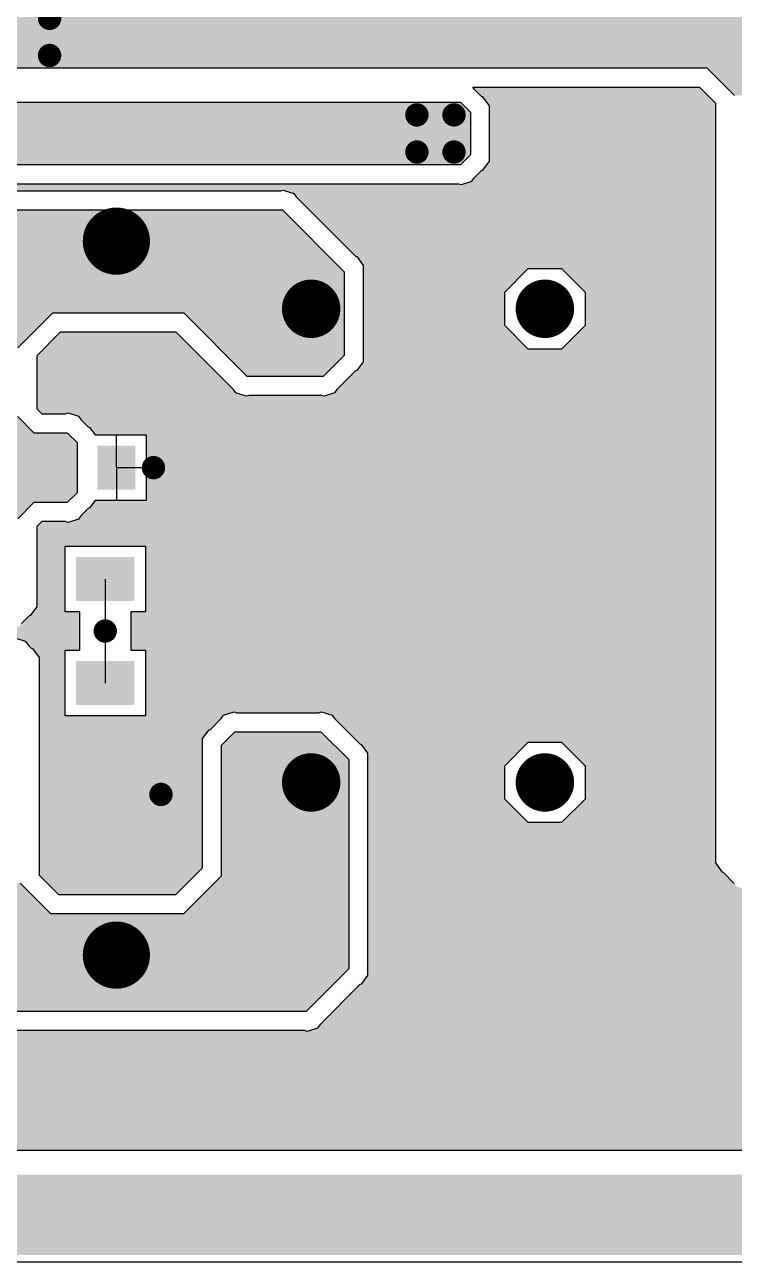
# Model space of a CAD drawing. Extents: x 295 to 953, y 10 to 290.
# Drawn here: x 611.6 to 651.7, y 85 to 154.8 of the extents above; entities that cross this region are included whole.
import ezdxf

# ---------------------------------------------------------------- set-up
doc = ezdxf.new("R2010")
doc.units = 0
doc.header["$LTSCALE"] = 5
doc.header["$MEASUREMENT"] = 0
doc.layers.get('0').update_dxf_attribs({"linetype": 'CONTINUOUS', "lineweight": 25})
doc.layers.add('L4-BOTTOM_GBR', color=6, linetype='CONTINUOUS')

msp = doc.modelspace()

# ---------------------------------------------------------------- linework, layer by layer
at = {"color": 7}
for points, const_width in [([(613.366, 155.199, -1), (612.706, 155.199, -1)], 0.66), ([(613.366, 153.104, -1), (612.706, 153.104, -1)], 0.66), ([(634.112, 149.751, -1), (633.452, 149.751, -1)], 0.66), ([(636.207, 149.751, -1), (635.547, 149.751, -1)], 0.66), ([(634.112, 147.655, -1), (633.452, 147.655, -1)], 0.66), ([(636.207, 147.655, -1), (635.547, 147.655, -1)], 0.66), ([(617.757, 142.626, -1), (615.859, 142.626, -1)], 1.897), ([(628.635, 138.808, -1), (626.985, 138.808, -1)], 1.65), ([(641.835, 138.808, -1), (640.185, 138.808, -1)], 1.65), ([(619.234, 129.844, -1), (618.574, 129.844, -1)], 0.66), ([(616.509, 120.624, -1), (615.849, 120.624, -1)], 0.66), ([(628.635, 112.078, -1), (626.985, 112.078, -1)], 1.65), ([(641.835, 112.078, -1), (640.185, 112.078, -1)], 1.65), ([(619.658, 111.4, -1), (618.998, 111.4, -1)], 0.66), ([(617.757, 102.333, -1), (615.859, 102.333, -1)], 1.897)]:
    msp.add_lwpolyline(points, format="xyb", close=True, dxfattribs=dict(at, const_width=const_width))
for points in [[(612.383, 131.081), (612.383, 128.606), (614.528, 131.081), (614.528, 128.606)], [(615.736, 131.081), (615.736, 128.606), (617.881, 131.081), (617.881, 128.606)], [(614.529, 124.795), (614.529, 122.32), (617.829, 124.795), (617.829, 122.32)], [(614.529, 118.927), (614.529, 116.452), (617.829, 118.927), (617.829, 116.452)]]:
    msp.add_solid(points, dxfattribs=at)
at = {"layer": 'L4-BOTTOM_GBR', "color": 7}
for p, q in [((650.178, 152.389), (565.519, 152.389)), ((651.717, 150.85), (650.178, 152.389)), ((636.94, 151.317), (649.734, 151.317)), ((637.019, 151.208), (636.94, 151.317)), ((637.435, 150.792), (637.019, 151.208)), ((649.734, 151.317), (650.645, 150.406)), ((564.472, 150.465), (636.245, 150.465)), ((636.245, 150.465), (636.801, 149.909)), ((637.511, 150.767), (637.435, 150.792)), ((637.874, 150.269), (637.511, 150.767)), ((637.874, 147.137), (637.874, 150.269)), ((650.645, 150.406), (650.645, 107.532)), ((636.801, 149.909), (636.801, 147.497)), ((636.801, 147.497), (636.245, 146.941)), ((636.245, 146.941), (566.674, 146.941)), ((637.511, 146.639), (637.874, 147.137)), ((636.296, 145.819), (636.882, 146.01)), ((636.882, 146.01), (637.019, 146.198)), ((637.019, 146.198), (637.435, 146.614)), ((637.435, 146.614), (637.511, 146.639)), ((567.118, 145.869), (636.146, 145.869)), ((608.576, 145.461), (626.088, 145.461)), ((626.088, 145.461), (626.238, 145.51)), ((626.238, 145.51), (626.824, 145.319)), ((626.824, 145.319), (626.96, 145.131)), ((636.146, 145.869), (636.296, 145.819)), ((626.96, 145.131), (630.31, 141.781)), ((608.477, 144.388), (626.187, 144.388)), ((626.187, 144.388), (629.676, 140.899)), ((630.31, 141.781), (630.386, 141.757)), ((630.386, 141.757), (630.749, 141.258)), ((630.749, 141.258), (630.749, 135.822)), ((638.741, 139.749), (640.07, 141.077)), ((640.07, 141.077), (641.949, 141.077)), ((641.949, 141.077), (643.279, 139.749)), ((629.676, 140.899), (629.676, 136.181)), ((638.741, 137.869), (638.741, 139.749)), ((643.279, 139.749), (643.279, 137.869)), ((613.195, 138.559), (611.236, 136.6)), ((620.631, 138.559), (613.195, 138.559)), ((624.193, 134.997), (620.631, 138.559)), ((640.07, 136.539), (638.741, 137.869)), ((643.279, 137.869), (641.949, 136.539)), ((613.638, 137.486), (612.308, 136.157)), ((620.187, 137.486), (613.638, 137.486)), ((623.418, 134.254), (620.187, 137.486)), ((641.949, 136.539), (640.07, 136.539)), ((612.308, 136.157), (612.308, 133.17)), ((629.676, 136.181), (628.492, 134.997)), ((630.749, 135.822), (630.386, 135.323)), ((628.492, 134.997), (624.193, 134.997)), ((630.31, 135.299), (629.266, 134.254)), ((630.386, 135.323), (630.31, 135.299)), ((623.557, 134.066), (623.418, 134.254)), ((629.266, 134.254), (629.129, 134.066)), ((624.142, 133.875), (623.557, 134.066)), ((624.292, 133.924), (624.142, 133.875)), ((628.393, 133.924), (624.292, 133.924)), ((628.543, 133.875), (628.393, 133.924)), ((629.129, 134.066), (628.543, 133.875)), ((611.236, 132.726), (612.147, 131.815)), ((612.308, 133.17), (612.591, 132.888)), ((612.591, 132.888), (613.934, 132.888)), ((613.934, 132.888), (614.084, 132.937)), ((614.084, 132.937), (614.67, 132.746)), ((614.67, 132.746), (614.807, 132.558)), ((614.807, 132.558), (615.222, 132.142)), ((615.222, 132.142), (615.298, 132.117)), ((615.298, 132.117), (615.602, 131.7)), ((612.147, 131.815), (614.033, 131.815)), ((614.033, 131.815), (614.589, 131.259)), ((615.602, 131.7), (618.499, 131.7)), ((616.808, 129.844), (616.808, 131.7)), ((618.499, 131.7), (618.499, 127.987)), ((614.589, 131.259), (614.589, 128.428)), ((616.808, 129.844), (618.904, 129.844)), ((616.808, 129.844), (616.808, 127.987)), ((616.808, 129.844), (618.499, 129.844)), ((612.147, 127.872), (611.236, 126.961)), ((614.033, 127.872), (612.147, 127.872)), ((614.589, 128.428), (614.033, 127.872)), ((615.602, 127.987), (615.298, 127.57)), ((618.499, 127.987), (615.602, 127.987)), ((614.807, 127.129), (614.67, 126.941)), ((615.222, 127.545), (614.807, 127.129)), ((615.298, 127.57), (615.222, 127.545)), ((612.591, 126.799), (612.308, 126.517)), ((612.308, 126.517), (612.308, 121.991)), ((613.934, 126.799), (612.591, 126.799)), ((614.084, 126.75), (613.934, 126.799)), ((614.67, 126.941), (614.084, 126.75)), ((613.911, 125.413), (618.448, 125.413)), ((613.911, 121.701), (613.911, 125.413)), ((618.448, 125.413), (618.448, 121.701)), ((616.179, 123.557), (616.179, 120.624)), ((612.308, 121.991), (611.945, 121.493)), ((614.736, 121.701), (613.911, 121.701)), ((614.736, 119.546), (614.736, 121.701)), ((617.623, 121.701), (617.623, 119.546)), ((618.448, 121.701), (617.623, 121.701)), ((611.87, 121.468), (611.454, 121.052)), ((611.945, 121.493), (611.87, 121.468)), ((611.078, 120.236), (611.663, 120.044)), ((616.179, 120.624), (616.179, 117.69)), ((611.663, 120.044), (611.8, 119.856)), ((611.8, 119.856), (612, 119.657)), ((612, 119.657), (612.076, 119.632)), ((612.076, 119.632), (612.439, 119.134)), ((613.911, 119.546), (614.736, 119.546)), ((613.911, 115.834), (613.911, 119.546)), ((617.623, 119.546), (618.448, 119.546)), ((618.448, 119.546), (618.448, 115.834)), ((612.439, 119.134), (612.439, 106.843)), ((622.867, 115.873), (623.453, 116.065)), ((623.453, 116.065), (623.603, 116.015)), ((623.603, 116.015), (628.252, 116.015)), ((628.252, 116.015), (628.403, 116.065)), ((628.403, 116.065), (628.988, 115.873)), ((618.448, 115.834), (613.911, 115.834)), ((622.118, 115.073), (622.728, 115.685)), ((622.728, 115.685), (622.867, 115.873)), ((628.988, 115.873), (629.125, 115.685)), ((629.125, 115.685), (630.562, 114.248)), ((621.679, 114.55), (622.042, 115.048)), ((621.679, 107.255), (621.679, 114.55)), ((622.042, 115.048), (622.118, 115.073)), ((622.751, 114.19), (623.504, 114.943)), ((623.504, 114.943), (628.351, 114.943)), ((628.351, 114.943), (629.929, 113.365)), ((622.751, 106.811), (622.751, 114.19)), ((630.562, 114.248), (630.638, 114.223)), ((630.638, 114.223), (631.001, 113.725)), ((638.741, 113.019), (640.07, 114.347)), ((640.07, 114.347), (641.949, 114.347)), ((641.949, 114.347), (643.279, 113.019)), ((629.929, 113.365), (629.929, 101.551)), ((631.001, 113.725), (631.001, 101.191)), ((638.741, 111.139), (638.741, 113.019)), ((643.279, 113.019), (643.279, 111.139)), ((640.07, 109.809), (638.741, 111.139)), ((643.279, 111.139), (641.949, 109.809)), ((641.949, 109.809), (640.07, 109.809)), ((620.172, 105.749), (621.679, 107.255)), ((650.645, 107.532), (651.008, 107.034)), ((651.008, 107.034), (651.083, 107.009)), ((651.083, 107.009), (651.707, 106.384)), ((611.366, 106.399), (613.089, 104.676)), ((612.439, 106.843), (613.533, 105.749)), ((620.616, 104.676), (622.751, 106.811)), ((613.533, 105.749), (620.172, 105.749)), ((613.089, 104.676), (620.616, 104.676)), ((629.929, 101.551), (627.526, 99.149)), ((630.562, 100.668), (628.3, 98.406)), ((630.638, 100.693), (630.562, 100.668)), ((631.001, 101.191), (630.638, 100.693)), ((627.526, 99.149), (607.829, 99.149)), ((627.427, 98.076), (607.928, 98.076)), ((627.578, 98.027), (627.427, 98.076)), ((628.163, 98.218), (627.578, 98.027)), ((628.3, 98.406), (628.163, 98.218)), ((718.283, 91.311), (520.791, 91.311)), ((868.478, 85), (508.778, 85))]:
    msp.add_line(p, q, dxfattribs=at)
for points in [[(657.127, 152.389), (657.127, 155.914), (565.519, 152.389), (561.995, 155.914)], [(657.127, 152.389), (657.127, 152.389), (650.178, 152.389), (565.519, 152.389)], [(657.127, 150.85), (657.127, 152.389), (651.717, 150.85), (650.178, 152.389)], [(649.843, 151.208), (649.734, 151.317), (637.019, 151.208), (636.94, 151.317)], [(649.734, 151.317), (649.734, 151.317), (636.94, 151.317), (640.07, 151.317)], [(650.258, 150.792), (649.843, 151.208), (637.435, 150.792), (637.019, 151.208)], [(649.734, 151.317), (649.734, 151.317), (640.07, 151.317), (649.734, 151.317)], [(636.801, 149.909), (636.245, 150.465), (563.916, 149.909), (564.472, 150.465)], [(636.245, 150.465), (636.245, 150.465), (564.472, 150.465), (636.245, 150.465)], [(650.283, 150.767), (650.258, 150.792), (637.511, 150.767), (637.435, 150.792)], [(650.645, 150.406), (650.283, 150.767), (637.774, 150.406), (637.511, 150.767)], [(650.645, 150.269), (650.645, 150.406), (637.874, 150.269), (637.774, 150.406)], [(650.645, 147.137), (650.645, 150.269), (637.874, 147.137), (637.874, 150.269)], [(636.801, 147.497), (636.801, 149.909), (561.503, 147.497), (563.916, 149.909)], [(636.626, 147.322), (636.801, 147.497), (561.328, 147.322), (561.503, 147.497)], [(636.245, 146.941), (636.626, 147.322), (540.621, 146.941), (541.002, 147.322)], [(636.626, 147.322), (636.626, 147.322), (541.002, 147.322), (561.328, 147.322)], [(650.645, 146.639), (650.645, 147.137), (637.511, 146.639), (637.874, 147.137)], [(650.645, 145.819), (650.645, 146.01), (636.296, 145.819), (636.882, 146.01)], [(650.645, 146.01), (650.645, 146.198), (636.882, 146.01), (637.019, 146.198)], [(650.645, 146.198), (650.645, 146.614), (637.019, 146.198), (637.435, 146.614)], [(650.645, 146.614), (650.645, 146.639), (637.435, 146.614), (637.511, 146.639)], [(650.645, 145.51), (650.645, 145.819), (566.76, 145.51), (567.069, 145.819)], [(636.296, 145.819), (636.146, 145.868), (567.069, 145.819), (567.118, 145.868)], [(636.146, 145.868), (636.146, 145.869), (608.426, 145.868), (636.146, 145.869)], [(626.088, 145.461), (626.238, 145.51), (608.576, 145.461), (608.426, 145.51)], [(650.645, 145.319), (650.645, 145.51), (626.824, 145.319), (626.238, 145.51)], [(650.645, 145.131), (650.645, 145.319), (626.96, 145.131), (626.824, 145.319)], [(650.645, 141.781), (650.645, 145.131), (630.31, 141.781), (626.96, 145.131)], [(629.676, 140.899), (626.187, 144.388), (604.987, 140.899), (608.477, 144.388)], [(626.187, 144.388), (626.187, 144.388), (608.477, 144.388), (626.187, 144.388)], [(650.645, 141.757), (650.645, 141.781), (630.386, 141.757), (630.31, 141.781)], [(650.645, 141.258), (650.645, 141.757), (630.749, 141.258), (630.386, 141.757)], [(650.645, 141.077), (650.645, 141.258), (630.749, 141.077), (630.749, 141.258)], [(638.741, 139.749), (640.07, 141.077), (630.749, 139.749), (630.749, 141.077)], [(650.645, 141.077), (650.645, 141.077), (641.949, 141.077), (640.07, 141.077)], [(650.645, 139.749), (650.645, 141.077), (643.279, 139.749), (641.949, 141.077)], [(629.676, 138.559), (629.676, 140.899), (602.648, 138.559), (604.987, 140.899)], [(638.741, 137.869), (638.741, 139.749), (630.749, 137.869), (630.749, 139.749)], [(650.645, 137.869), (650.645, 139.749), (643.279, 137.869), (643.279, 139.749)], [(611.236, 136.6), (613.157, 138.521), (561.713, 136.6), (563.633, 138.521)], [(613.157, 138.521), (613.157, 138.521), (563.633, 138.521), (602.61, 138.521)], [(613.157, 138.521), (613.195, 138.559), (602.61, 138.521), (602.648, 138.559)], [(629.676, 138.559), (629.676, 138.559), (620.631, 138.559), (613.195, 138.559)], [(629.676, 136.181), (629.676, 138.559), (623.009, 136.181), (620.631, 138.559)], [(640.07, 136.539), (638.741, 137.869), (630.749, 136.539), (630.749, 137.869)], [(650.645, 136.539), (650.645, 137.869), (641.949, 136.539), (643.279, 137.869)], [(621.516, 136.157), (620.187, 137.486), (612.308, 136.157), (613.638, 137.486)], [(620.187, 137.486), (620.187, 137.486), (613.638, 137.486), (620.187, 137.486)], [(650.645, 135.822), (650.645, 136.539), (630.749, 135.822), (630.749, 136.539)], [(650.645, 136.539), (650.645, 136.539), (640.07, 136.539), (641.949, 136.539)], [(623.418, 134.254), (621.516, 136.157), (612.308, 134.254), (612.308, 136.157)], [(628.492, 134.997), (629.676, 136.181), (624.193, 134.997), (623.009, 136.181)], [(650.645, 135.323), (650.645, 135.822), (630.386, 135.323), (630.749, 135.822)], [(650.645, 134.254), (650.645, 135.299), (629.266, 134.254), (630.31, 135.299)], [(650.645, 135.299), (650.645, 135.323), (630.31, 135.299), (630.386, 135.323)], [(623.557, 134.066), (623.418, 134.254), (612.308, 134.066), (612.308, 134.254)], [(650.645, 134.066), (650.645, 134.254), (629.129, 134.066), (629.266, 134.254)], [(624.142, 133.875), (623.557, 134.066), (612.308, 133.875), (612.308, 134.066)], [(650.645, 133.17), (650.645, 133.875), (612.308, 133.17), (612.308, 133.875)], [(628.543, 133.875), (628.393, 133.924), (624.142, 133.875), (624.292, 133.924)], [(628.393, 133.924), (628.393, 133.924), (624.292, 133.924), (628.393, 133.924)], [(650.645, 133.875), (650.645, 134.066), (628.543, 133.875), (629.129, 134.066)], [(612.147, 131.815), (611.236, 132.726), (603.101, 131.815), (603.101, 132.726)], [(650.645, 132.937), (650.645, 133.17), (612.541, 132.937), (612.308, 133.17)], [(613.934, 132.888), (614.084, 132.937), (612.591, 132.888), (612.541, 132.937)], [(650.645, 132.746), (650.645, 132.937), (614.67, 132.746), (614.084, 132.937)], [(650.645, 132.558), (650.645, 132.746), (614.807, 132.558), (614.67, 132.746)], [(650.645, 132.142), (650.645, 132.558), (615.222, 132.142), (614.807, 132.558)], [(650.645, 132.117), (650.645, 132.142), (615.298, 132.117), (615.222, 132.142)], [(650.645, 131.7), (650.645, 132.117), (615.602, 131.7), (615.298, 132.117)], [(614.589, 131.259), (614.033, 131.815), (603.101, 131.259), (603.101, 131.815)], [(650.645, 131.7), (650.645, 131.7), (618.499, 131.7), (615.602, 131.7)], [(650.645, 127.987), (650.645, 131.7), (618.499, 127.987), (618.499, 131.7)], [(614.589, 128.428), (614.589, 131.259), (603.101, 128.428), (603.101, 131.259)], [(614.033, 127.872), (614.589, 128.428), (603.101, 127.872), (603.101, 128.428)], [(611.236, 126.961), (612.147, 127.872), (603.101, 126.961), (603.101, 127.872)], [(650.645, 127.57), (650.645, 127.987), (615.298, 127.57), (615.602, 127.987)], [(650.645, 127.987), (650.645, 127.987), (615.602, 127.987), (618.499, 127.987)], [(650.645, 126.941), (650.645, 127.129), (614.67, 126.941), (614.807, 127.129)], [(650.645, 127.129), (650.645, 127.545), (614.807, 127.129), (615.222, 127.545)], [(650.645, 127.545), (650.645, 127.57), (615.222, 127.545), (615.298, 127.57)], [(650.645, 126.517), (650.645, 126.75), (612.308, 126.517), (612.541, 126.75)], [(650.645, 125.413), (650.645, 126.517), (612.308, 125.413), (612.308, 126.517)], [(614.084, 126.75), (613.934, 126.799), (612.541, 126.75), (612.591, 126.799)], [(613.934, 126.799), (613.934, 126.799), (613.911, 126.799), (613.934, 126.799)], [(650.645, 126.75), (650.645, 126.941), (614.084, 126.75), (614.67, 126.941)], [(613.911, 121.991), (613.911, 125.413), (612.308, 121.991), (612.308, 125.413)], [(650.645, 125.413), (650.645, 125.413), (618.448, 125.413), (613.911, 125.413)], [(650.645, 121.701), (650.645, 125.413), (618.448, 121.701), (618.448, 125.413)], [(614.736, 121.493), (614.736, 121.701), (611.945, 121.493), (612.097, 121.701)], [(613.911, 121.701), (613.911, 121.991), (612.097, 121.701), (612.308, 121.991)], [(650.645, 119.546), (650.645, 121.701), (617.623, 119.546), (617.623, 121.701)], [(650.645, 121.701), (650.645, 121.701), (617.623, 121.701), (618.448, 121.701)], [(614.736, 120.673), (614.736, 120.864), (610.731, 120.673), (611.317, 120.864)], [(614.736, 120.864), (614.736, 121.052), (611.317, 120.864), (611.454, 121.052)], [(614.736, 121.052), (614.736, 121.468), (611.454, 121.052), (611.87, 121.468)], [(614.736, 121.468), (614.736, 121.493), (611.87, 121.468), (611.945, 121.493)], [(614.736, 120.236), (614.736, 120.673), (599.602, 120.236), (599.602, 120.673)], [(614.736, 120.044), (614.736, 120.236), (611.663, 120.044), (611.078, 120.236)], [(614.736, 119.856), (614.736, 120.044), (611.8, 119.856), (611.663, 120.044)], [(614.736, 119.657), (614.736, 119.856), (612, 119.657), (611.8, 119.856)], [(614.736, 119.632), (614.736, 119.657), (612.076, 119.632), (612, 119.657)], [(614.736, 119.546), (614.736, 119.632), (612.138, 119.546), (612.076, 119.632)], [(613.911, 119.134), (613.911, 119.546), (612.439, 119.134), (612.138, 119.546)], [(650.645, 119.546), (650.645, 119.546), (618.448, 119.546), (617.623, 119.546)], [(650.645, 116.065), (650.645, 119.546), (618.448, 116.065), (618.448, 119.546)], [(613.911, 115.834), (613.911, 119.134), (612.439, 115.834), (612.439, 119.134)], [(622.867, 115.873), (623.453, 116.065), (618.448, 115.873), (618.448, 116.065)], [(628.252, 116.015), (628.403, 116.065), (623.603, 116.015), (623.453, 116.065)], [(650.645, 115.873), (650.645, 116.065), (628.988, 115.873), (628.403, 116.065)], [(622.728, 115.685), (622.838, 115.834), (612.439, 115.685), (612.439, 115.834)], [(622.118, 115.073), (622.728, 115.685), (612.439, 115.073), (612.439, 115.685)], [(622.838, 115.834), (622.867, 115.873), (618.448, 115.834), (618.448, 115.873)], [(650.645, 115.685), (650.645, 115.873), (629.125, 115.685), (628.988, 115.873)], [(650.645, 114.347), (650.645, 115.685), (630.463, 114.347), (629.125, 115.685)], [(622.042, 115.048), (622.118, 115.073), (612.439, 115.048), (612.439, 115.073)], [(621.679, 114.55), (622.042, 115.048), (612.439, 114.55), (612.439, 115.048)], [(621.679, 107.255), (621.679, 114.55), (612.439, 107.255), (612.439, 114.55)], [(629.104, 114.19), (628.351, 114.943), (622.751, 114.19), (623.504, 114.943)], [(628.351, 114.943), (628.351, 114.943), (623.504, 114.943), (628.351, 114.943)], [(629.929, 113.365), (629.104, 114.19), (622.751, 113.365), (622.751, 114.19)], [(639.971, 114.248), (640.07, 114.347), (630.562, 114.248), (630.463, 114.347)], [(639.946, 114.223), (639.971, 114.248), (630.638, 114.223), (630.562, 114.248)], [(639.448, 113.725), (639.946, 114.223), (631.001, 113.725), (630.638, 114.223)], [(650.645, 114.347), (650.645, 114.347), (641.949, 114.347), (640.07, 114.347)], [(650.645, 113.019), (650.645, 114.347), (643.279, 113.019), (641.949, 114.347)], [(629.929, 106.811), (629.929, 113.365), (622.751, 106.811), (622.751, 113.365)], [(638.741, 113.019), (639.448, 113.725), (631.001, 113.019), (631.001, 113.725)], [(638.741, 111.139), (638.741, 113.019), (631.001, 111.139), (631.001, 113.019)], [(650.645, 111.139), (650.645, 113.019), (643.279, 111.139), (643.279, 113.019)], [(640.07, 109.809), (638.741, 111.139), (631.001, 109.809), (631.001, 111.139)], [(650.645, 109.809), (650.645, 111.139), (641.949, 109.809), (643.279, 111.139)], [(650.645, 107.532), (650.645, 109.809), (631.001, 107.532), (631.001, 109.809)], [(621.266, 106.843), (621.679, 107.255), (612.439, 106.843), (612.439, 107.255)], [(651.008, 107.034), (650.645, 107.532), (631.001, 107.034), (631.001, 107.532)], [(651.083, 107.009), (651.008, 107.034), (631.001, 107.009), (631.001, 107.034)], [(651.707, 106.384), (651.083, 107.009), (631.001, 106.384), (631.001, 107.009)], [(613.089, 104.676), (611.366, 106.399), (602.301, 104.676), (600.579, 106.399)], [(620.172, 105.749), (621.266, 106.843), (613.533, 105.749), (612.439, 106.843)], [(629.929, 104.676), (629.929, 106.811), (620.616, 104.676), (622.751, 106.811)], [(651.846, 106.196), (651.707, 106.384), (631.001, 106.196), (631.001, 106.384)], [(652.431, 106.005), (651.846, 106.196), (631.001, 106.005), (631.001, 106.196)], [(668.552, 105.566), (668.552, 106.005), (631.001, 105.566), (631.001, 106.005)], [(671.39, 105.437), (671.39, 105.566), (631.001, 105.437), (631.001, 105.566)], [(671.753, 104.939), (671.39, 105.437), (631.001, 104.939), (631.001, 105.437)], [(671.829, 104.914), (671.753, 104.939), (631.001, 104.914), (631.001, 104.939)], [(672.034, 104.708), (671.829, 104.914), (631.001, 104.708), (631.001, 104.914)], [(629.929, 101.551), (629.929, 104.676), (605.426, 101.551), (602.301, 104.676)], [(672.172, 104.52), (672.034, 104.708), (631.001, 104.52), (631.001, 104.708)], [(672.758, 104.328), (672.172, 104.52), (631.001, 104.328), (631.001, 104.52)], [(717.646, 101.191), (714.509, 104.328), (631.001, 101.191), (631.001, 104.328)], [(627.526, 99.149), (629.929, 101.551), (607.829, 99.149), (605.426, 101.551)], [(720.431, 98.406), (718.169, 100.668), (628.3, 98.406), (630.562, 100.668)], [(718.169, 100.668), (718.144, 100.693), (630.562, 100.668), (630.638, 100.693)], [(718.144, 100.693), (717.646, 101.191), (630.638, 100.693), (631.001, 101.191)], [(724.177, 94.661), (720.811, 98.027), (517.442, 94.661), (514.076, 98.027)], [(627.578, 98.027), (627.427, 98.076), (607.778, 98.027), (607.928, 98.076)], [(627.427, 98.076), (627.427, 98.076), (607.928, 98.076), (627.427, 98.076)], [(720.811, 98.027), (720.619, 98.218), (627.578, 98.027), (628.163, 98.218)], [(720.619, 98.218), (720.431, 98.406), (628.163, 98.218), (628.3, 98.406)], [(718.209, 93.912), (718.958, 94.661), (518.191, 93.912), (517.442, 94.661)], [(718.209, 92.852), (718.209, 93.912), (519.25, 92.852), (518.191, 93.912)], [(718.412, 92.649), (718.209, 92.852), (519.453, 92.649), (519.25, 92.852)], [(718.209, 92.445), (718.412, 92.649), (519.658, 92.445), (519.453, 92.649)], [(718.209, 91.386), (718.209, 92.445), (520.717, 91.386), (519.658, 92.445)], [(718.283, 91.311), (718.209, 91.386), (520.791, 91.311), (520.717, 91.386)], [(868.065, 88.465), (868.065, 89.95), (505.89, 88.465), (505.89, 89.95)], [(868.065, 89.95), (868.065, 89.95), (505.89, 89.95), (856.515, 89.95)], [(868.065, 85.825), (868.065, 88.465), (508.53, 85.825), (505.89, 88.465)], [(867.653, 85.413), (868.065, 85.825), (508.943, 85.413), (508.53, 85.825)]]:
    msp.add_solid(points, dxfattribs=at)

doc.saveas('drawing.dxf')
